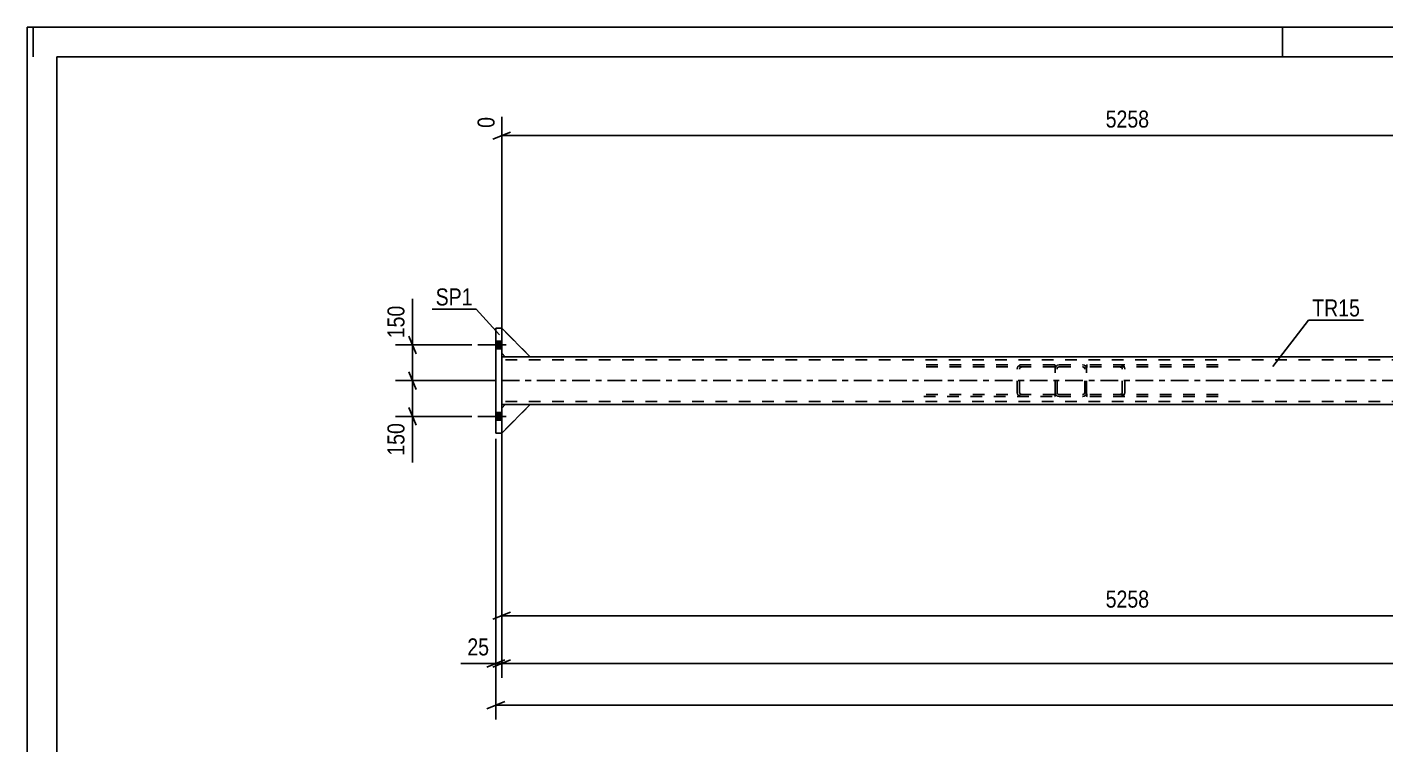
# Model space of a CAD drawing. Header units: millimetres. Extents: x -74 to 767, y -422 to 172.
# Drawn here: x -74.4 to 154, y 51.6 to 172.2 of the extents above; entities that cross this region are included whole.
import ezdxf

# ---------------------------------------------------------------- set-up
doc = ezdxf.new("R2010")
doc.units = ezdxf.units.MM
doc.linetypes.add('DXK_LINE_DOT2', pattern=[3.9198, 1.9599, -1.9599])
doc.linetypes.add('DXK_LINE_DOT3', pattern=[5.9187, 2.979, -0.9799, 0.9799, -0.9799])
doc.styles.add('Arial Narrow', font='ARIALN.TTF', dxfattribs={"height": 0.2})

# ---------------------------------------------------------------- blocks, each defined once
blk = doc.blocks.new('Unknown-389632863-1162')
at = {"color": 5, "linetype": 'Continuous'}
for p, q in [((766.64, 172.22), (-74.36, 172.22)), ((-74.36, 172.22), (-74.36, -421.78)), ((-73.36, 167.22), (-73.36, 172.22)), ((136.64, 167.22), (136.64, 172.22)), ((761.64, 167.22), (-69.36, 167.22)), ((-69.36, 167.22), (-69.36, -416.78))]:
    blk.add_line(p, q, dxfattribs=at)
blk = doc.blocks.new('Part-389632863-17720 - 17657')
at = {"color": 7, "linetype": 'DXK_LINE_DOT2'}
for p, q in [((5.4, 108.22), (6, 108.82)), ((10.2, 108.82), (5.4, 104.02)), ((5.4, 104.02), (5.4, 108.22)), ((6, 108.82), (10.2, 108.82))]:
    blk.add_line(p, q, dxfattribs=at)
blk = doc.blocks.new('Part-389632863-17658 - 17657')
at = {"color": 7, "linetype": 'DXK_LINE_DOT2'}
for p, q in [((98.3, 115.46), (76.34, 115.46)), ((98.3, 115.14), (76.34, 115.14)), ((92.07, 115.06), (92.01, 114.82)), ((92.01, 110.82), (92.01, 114.82)), ((92.44, 114.82), (92.48, 114.94)), ((92.44, 110.82), (92.44, 114.82)), ((92.88, 115.46), (92.54, 115.41)), ((92.71, 115.11), (92.88, 115.14)), ((98.43, 115.44), (98.3, 115.46)), ((98.3, 115.14), (98.43, 115.12)), ((98.43, 110.2), (98.43, 115.44)), ((98.3, 110.5), (76.34, 110.5)), ((76.34, 110.18), (98.3, 110.18)), ((92.01, 110.82), (92.07, 110.57)), ((92.48, 110.7), (92.44, 110.82)), ((92.54, 110.23), (92.88, 110.18)), ((92.88, 110.5), (92.71, 110.52)), ((98.3, 110.5), (98.43, 110.52)), ((98.3, 110.18), (98.43, 110.2))]:
    blk.add_line(p, q, dxfattribs=at)
for centre, radius, start, end in [((92.75, 114.64), 0.792, 104.8339, 148.022), ((92.81, 114.73), 0.396, 104.8339, 148.022), ((92.75, 110.99), 0.792, 211.978, 255.1661), ((92.81, 110.91), 0.396, 211.978, 255.1661)]:
    blk.add_arc(centre, radius, start, end, dxfattribs=at)
blk = doc.blocks.new('Part-389632863-17724 - 17657')
at = {"color": 2, "linetype": 'Continuous'}
for p, q in [((10.2, 116.82), (5.4, 121.62)), ((5.4, 117.42), (6, 116.82)), ((6, 116.82), (10.2, 116.82))]:
    blk.add_line(p, q, dxfattribs=at)
at = {"color": 7, "linetype": 'DXK_LINE_DOT2'}
blk.add_line((5.4, 121.62), (5.4, 117.42), dxfattribs=at)
blk = doc.blocks.new('Part-389632863-17723 - 17657')
at = {"color": 7, "linetype": 'DXK_LINE_DOT2'}
for p, q in [((10.2, 116.82), (5.4, 121.62)), ((5.4, 121.62), (5.4, 117.42)), ((5.4, 117.42), (6, 116.82)), ((6, 116.82), (10.2, 116.82))]:
    blk.add_line(p, q, dxfattribs=at)
blk = doc.blocks.new('Part-389632863-17660 - 17657')
at = {"color": 7, "linetype": 'DXK_LINE_DOT2'}
for p, q in [((103.85, 115.46), (103.71, 115.44)), ((103.71, 110.2), (103.71, 115.44)), ((103.85, 115.14), (103.71, 115.12)), ((125.81, 115.46), (103.85, 115.46)), ((125.81, 115.14), (103.85, 115.14)), ((109.6, 115.41), (109.27, 115.46)), ((109.27, 115.14), (109.43, 115.11)), ((109.67, 114.94), (109.7, 114.82)), ((109.7, 110.82), (109.7, 114.82)), ((110.13, 114.82), (110.07, 115.06)), ((110.13, 110.82), (110.13, 114.82)), ((103.71, 110.52), (103.85, 110.5)), ((103.85, 110.18), (103.71, 110.2)), ((125.81, 110.5), (103.85, 110.5)), ((125.81, 110.18), (103.85, 110.18)), ((109.43, 110.52), (109.27, 110.5)), ((109.27, 110.18), (109.6, 110.23)), ((109.7, 110.82), (109.67, 110.7)), ((110.07, 110.57), (110.13, 110.82))]:
    blk.add_line(p, q, dxfattribs=at)
for centre, radius, start, end in [((109.33, 114.73), 0.396, 31.9779, 75.1661), ((109.4, 114.64), 0.792, 31.9779, 75.1661), ((109.33, 110.91), 0.396, 284.8339, 328.0221), ((109.4, 110.99), 0.792, 284.8339, 328.0221)]:
    blk.add_arc(centre, radius, start, end, dxfattribs=at)
blk = doc.blocks.new('Part-389632863-17667 - 17657')
at = {"color": 7, "linetype": 'DXK_LINE_DOT2'}
for p, q in [((98.48, 115.06), (98.43, 114.82)), ((98.43, 110.82), (98.43, 114.82)), ((98.75, 114.82), (98.78, 114.94)), ((98.75, 110.82), (98.75, 114.82)), ((99.07, 115.46), (98.83, 115.41)), ((98.95, 115.11), (99.07, 115.14)), ((99.07, 115.46), (103.07, 115.46)), ((99.07, 115.14), (103.07, 115.14)), ((103.32, 115.41), (103.07, 115.46)), ((103.07, 115.14), (103.19, 115.11)), ((103.37, 114.94), (103.39, 114.82)), ((103.39, 110.82), (103.39, 114.82)), ((103.71, 114.82), (103.66, 115.06)), ((103.71, 110.82), (103.71, 114.82)), ((98.43, 110.82), (98.48, 110.57)), ((98.78, 110.7), (98.75, 110.82)), ((98.83, 110.23), (99.07, 110.18)), ((99.07, 110.5), (98.95, 110.52)), ((99.07, 110.5), (103.07, 110.5)), ((99.07, 110.18), (103.07, 110.18)), ((103.19, 110.52), (103.07, 110.5)), ((103.07, 110.18), (103.32, 110.23)), ((103.39, 110.82), (103.37, 110.7)), ((103.66, 110.57), (103.71, 110.82))]:
    blk.add_line(p, q, dxfattribs=at)
for centre, radius, start, end in [((99.07, 114.82), 0.64, 112.5, 157.5), ((99.07, 114.82), 0.32, 112.5, 157.5), ((103.07, 114.82), 0.32, 22.5, 67.5), ((103.07, 114.82), 0.64, 22.5, 67.5), ((99.07, 110.82), 0.64, 202.5, 247.5), ((99.07, 110.82), 0.32, 202.5, 247.5), ((103.07, 110.82), 0.32, 292.5, 337.5), ((103.07, 110.82), 0.64, 292.5, 337.5)]:
    blk.add_arc(centre, radius, start, end, dxfattribs=at)
blk = doc.blocks.new('Part-389632863-17685 - 17657')
at = {"color": 2, "linetype": 'Continuous'}
for p, q in [((4.4, 104.02), (4.4, 121.62)), ((4.4, 121.62), (5.4, 121.62)), ((5.4, 121.62), (5.4, 104.02)), ((5.4, 104.02), (4.4, 104.02))]:
    blk.add_line(p, q, dxfattribs=at)
blk = doc.blocks.new('Bolt-389632863-17781 - 17657')
at = {"linetype": 'Continuous'}
for points in [[(4.4, 119.48), (4.4, 118.16), (5.4, 118.16), (5.4, 119.48)], [(4.4, 119.48), (4.4, 118.16), (5.4, 118.16), (5.4, 119.48)], [(4.4, 107.48), (4.4, 106.16), (5.4, 106.16), (5.4, 107.48)], [(4.4, 107.48), (4.4, 106.16), (5.4, 106.16), (5.4, 107.48)]]:
    blk.add_hatch(color=1, dxfattribs=at).paths.add_polyline_path(points)
at = {"color": 1, "linetype": 'Continuous'}
for p, q in [((6.16, 118.82), (1.4, 118.82)), ((6.16, 118.82), (1.4, 118.82)), ((5.4, 119.48), (4.4, 119.48)), ((5.4, 119.48), (4.4, 119.48)), ((5.4, 118.16), (4.4, 118.16)), ((5.4, 118.16), (4.4, 118.16)), ((5.4, 107.48), (4.4, 107.48)), ((5.4, 107.48), (4.4, 107.48)), ((6.16, 106.82), (1.4, 106.82)), ((6.16, 106.82), (1.4, 106.82)), ((5.4, 106.16), (4.4, 106.16)), ((5.4, 106.16), (4.4, 106.16))]:
    blk.add_line(p, q, dxfattribs=at)
blk = doc.blocks.new('Part-389632863-17721 - 17657')
at = {"color": 2, "linetype": 'Continuous'}
for p, q in [((5.4, 108.22), (6, 108.82)), ((10.2, 108.82), (5.4, 104.02)), ((10.2, 108.82), (6, 108.82))]:
    blk.add_line(p, q, dxfattribs=at)
at = {"color": 7, "linetype": 'DXK_LINE_DOT2'}
blk.add_line((5.4, 104.02), (5.4, 108.22), dxfattribs=at)
blk = doc.blocks.new('Part-389632863-17722 - 17657')
at = {"color": 7, "linetype": 'DXK_LINE_DOT2'}
for p, q in [((5.4, 108.22), (6, 108.82)), ((10.2, 108.82), (5.4, 104.02)), ((5.4, 104.02), (5.4, 108.22)), ((6, 108.82), (10.2, 108.82))]:
    blk.add_line(p, q, dxfattribs=at)
blk = doc.blocks.new('Part-389632863-17725 - 17657')
at = {"color": 7, "linetype": 'DXK_LINE_DOT2'}
for p, q in [((10.2, 116.82), (5.4, 121.62)), ((5.4, 121.62), (5.4, 117.42)), ((5.4, 117.42), (6, 116.82)), ((6, 116.82), (10.2, 116.82))]:
    blk.add_line(p, q, dxfattribs=at)
blk = doc.blocks.new('Part-389632863-17745 - 17657')
at = {"color": 2, "linetype": 'Continuous'}
for p, q in [((6, 116.82), (5.4, 116.82)), ((215.74, 116.82), (10.2, 116.82)), ((5.4, 109.78), (5.4, 115.86)), ((6, 108.82), (5.4, 108.82)), ((215.74, 108.82), (10.2, 108.82))]:
    blk.add_line(p, q, dxfattribs=at)
at = {"color": 7, "linetype": 'DXK_LINE_DOT2'}
for p, q in [((5.4, 116.82), (5.4, 115.86)), ((5.4, 116.82), (5.4, 116.54)), ((10.2, 116.82), (6, 116.82)), ((576.38, 116.34), (5.4, 116.34)), ((5.4, 108.82), (5.4, 109.78)), ((576.38, 109.3), (5.4, 109.3)), ((10.2, 108.82), (6, 108.82))]:
    blk.add_line(p, q, dxfattribs=at)
at = {"color": 7, "linetype": 'DXK_LINE_DOT3'}
blk.add_line((5.4, 112.82), (576.38, 112.82), dxfattribs=at)
blk = doc.blocks.new('StraightDimension-389632863-42104 - 17657')
at = {"color": 7, "linetype": 'Continuous'}
for p, q in [((-10.2, 114.32), (-9, 111.32)), ((4.4, 112.82), (-12.45, 112.82)), ((-9.6, 106.82), (-9.6, 112.82)), ((-9, 105.32), (-10.2, 108.32)), ((0.4, 106.82), (-12.45, 106.82))]:
    blk.add_line(p, q, dxfattribs=at)
at = {"color": 0}
blk.add_wipeout([(-10.35, 106.29), (-14.55, 106.29), (-14.55, 99.61), (-10.35, 99.61)], dxfattribs=at)
at = {"color": 7, "linetype": 'Continuous'}
blk.add_line((-9.6, 106.82), (-9.6, 99.08), dxfattribs=at)
blk.add_line((-9.6, 106.82), (-9.6, 99.08), dxfattribs=at)
at = {"color": 3, "style": 'Arial Narrow'}
blk.add_text('150', height=2.863, rotation=90.0002, dxfattribs=at).set_placement((-10.95, 100.21))
blk = doc.blocks.new('StraightDimension-389632863-24396 - 17657')
at = {"color": 7, "linetype": 'Continuous'}
for p, q in [((5.4, 103.02), (5.4, 62.9)), ((6.9, 65.9), (3.9, 64.7)), ((5.4, 65.3), (587.28, 65.3))]:
    blk.add_line(p, q, dxfattribs=at)
blk = doc.blocks.new('StraightDimension-389632863-18124 - 17657')
at = {"color": 7, "linetype": 'Continuous'}
for p, q in [((215.74, 128.93), (215.74, 162.61)), ((5.4, 117.82), (5.4, 157.13)), ((6.9, 154.6), (3.9, 153.4)), ((5.4, 154), (215.74, 154)), ((214.24, 153.4), (217.24, 154.6))]:
    blk.add_line(p, q, dxfattribs=at)
at = {"color": 0, "linetype": 'Continuous'}
for points in [[(215.14, 163.21), (210.94, 163.21), (210.94, 154.7), (215.14, 154.7)], [(4.8, 157.73), (0.6, 157.73), (0.6, 154.7), (4.8, 154.7)]]:
    blk.add_wipeout(points, dxfattribs=at)
at = {"color": 0}
blk.add_wipeout([(114.83, 154.75), (114.83, 158.95), (106.31, 158.95), (106.31, 154.75)], dxfattribs=at)
at = {"color": 3, "linetype": 'Continuous', "style": 'Arial Narrow'}
for s, height, p in [('5258', 2.863, (214.54, 155.3)), ('0', 2.86, (4.2, 155.3))]:
    blk.add_text(s, height=height, rotation=90.0002, dxfattribs=at).set_placement(p)
at = {"color": 3, "style": 'Arial Narrow'}
blk.add_text('5258', height=2.863, dxfattribs=at).set_placement((106.91, 155.35))
blk = doc.blocks.new('StraightDimension-389632863-24382 - 17657')
at = {"color": 7, "linetype": 'Continuous'}
for p, q in [((4.4, 103.02), (4.4, 55.88)), ((5.9, 58.88), (2.9, 57.68)), ((4.4, 58.28), (588.28, 58.28))]:
    blk.add_line(p, q, dxfattribs=at)
blk = doc.blocks.new('StraightDimension-389632863-24397 - 17657')
at = {"color": 7, "linetype": 'Continuous'}
for p, q in [((4.4, 103.02), (4.4, 62.9)), ((5.4, 103.02), (5.4, 62.9)), ((2.9, 64.7), (5.9, 65.9)), ((6.9, 65.9), (3.9, 64.7)), ((4.4, 65.3), (5.4, 65.3))]:
    blk.add_line(p, q, dxfattribs=at)
at = {"color": 0}
blk.add_wipeout([(3.88, 66.05), (3.88, 70.25), (-0.98, 70.25), (-0.98, 66.05)], dxfattribs=at)
at = {"color": 7, "linetype": 'Continuous'}
blk.add_line((4.4, 65.3), (-1.5, 65.3), dxfattribs=at)
blk.add_line((4.4, 65.3), (-1.5, 65.3), dxfattribs=at)
at = {"color": 3, "style": 'Arial Narrow'}
blk.add_text('25', height=2.863, dxfattribs=at).set_placement((-0.38, 66.65))
blk = doc.blocks.new('StraightDimension-389632863-38500 - 17657')
at = {"color": 7, "linetype": 'Continuous'}
for p, q in [((5.4, 107.82), (5.4, 70.93)), ((215.74, 84.07), (215.74, 70.93)), ((6.9, 73.93), (3.9, 72.73)), ((5.4, 73.33), (215.74, 73.33)), ((214.24, 72.73), (217.24, 73.93))]:
    blk.add_line(p, q, dxfattribs=at)
at = {"color": 0}
blk.add_wipeout([(114.83, 74.08), (114.83, 78.28), (106.31, 78.28), (106.31, 74.08)], dxfattribs=at)
at = {"color": 3, "style": 'Arial Narrow'}
blk.add_text('5258', height=2.863, dxfattribs=at).set_placement((106.91, 74.68))
blk = doc.blocks.new('StraightDimension-389632863-42103 - 17657')
at = {"color": 7, "linetype": 'Continuous'}
for p, q in [((0.4, 118.82), (-12.45, 118.82)), ((-10.2, 120.32), (-9, 117.32)), ((-9.6, 112.82), (-9.6, 118.82)), ((-9, 111.32), (-10.2, 114.32)), ((4.4, 112.82), (-12.45, 112.82))]:
    blk.add_line(p, q, dxfattribs=at)
at = {"color": 0}
blk.add_wipeout([(-10.35, 126.03), (-14.55, 126.03), (-14.55, 119.34), (-10.35, 119.34)], dxfattribs=at)
at = {"color": 7, "linetype": 'Continuous'}
blk.add_line((-9.6, 118.82), (-9.6, 126.55), dxfattribs=at)
blk.add_line((-9.6, 118.82), (-9.6, 126.55), dxfattribs=at)
at = {"color": 3, "style": 'Arial Narrow'}
blk.add_text('150', height=2.863, rotation=90.0002, dxfattribs=at).set_placement((-10.95, 119.94))
blk = doc.blocks.new('Mark-389632863-18203 - 17657')
at = {"color": 0}
blk.add_wipeout([(0.5, 125.46), (0.5, 128.46), (-5.71, 128.46), (-5.71, 125.46)], dxfattribs=at)
blk.add_wipeout([(0.5, 125.46), (0.5, 128.46), (-5.71, 128.46), (-5.71, 125.46)], dxfattribs=at)
at = {"color": 30, "linetype": 'Continuous'}
for p in [(-6.31, 124.86), (5.03, 120.53)]:
    blk.add_line(p, (1.1, 124.86), dxfattribs=at)
at = {"color": 3, "style": 'Arial Narrow'}
blk.add_text('SP1', height=2.863, dxfattribs=at).set_placement((-5.71, 125.46))
blk = doc.blocks.new('Mark-389632863-18230 - 17657')
at = {"color": 0}
blk.add_wipeout([(149.66, 123.61), (149.66, 126.61), (141.63, 126.61), (141.63, 123.61)], dxfattribs=at)
blk.add_wipeout([(149.66, 123.61), (149.66, 126.61), (141.63, 126.61), (141.63, 123.61)], dxfattribs=at)
at = {"color": 30, "linetype": 'Continuous'}
for p, q in [((135.02, 115.21), (141.03, 123.01)), ((141.03, 123.01), (150.26, 123.01))]:
    blk.add_line(p, q, dxfattribs=at)
at = {"color": 3, "style": 'Arial Narrow'}
blk.add_text('TR15', height=2.863, dxfattribs=at).set_placement((141.63, 123.61))

msp = doc.modelspace()

# ---------------------------------------------------------------- block references
for name in ['Unknown-389632863-1162', 'Part-389632863-17685 - 17657', 'Part-389632863-17724 - 17657', 'Part-389632863-17723 - 17657', 'Part-389632863-17725 - 17657', 'Bolt-389632863-17781 - 17657', 'Part-389632863-17745 - 17657', 'Part-389632863-17658 - 17657', 'Part-389632863-17667 - 17657', 'Part-389632863-17660 - 17657', 'Part-389632863-17720 - 17657', 'Part-389632863-17721 - 17657', 'Part-389632863-17722 - 17657']:
    msp.add_blockref(name, (0, 0))

# ---------------------------------------------------------------- next in the draw order: block references
for name in ['StraightDimension-389632863-18124 - 17657', 'StraightDimension-389632863-42104 - 17657']:
    msp.add_blockref(name, (0, 0))

# ---------------------------------------------------------------- next in the draw order: block references
for name in ['StraightDimension-389632863-42103 - 17657', 'Mark-389632863-18230 - 17657', 'StraightDimension-389632863-24396 - 17657']:
    msp.add_blockref(name, (0, 0))

# ---------------------------------------------------------------- next in the draw order: block references
for name in ['Mark-389632863-18203 - 17657', 'StraightDimension-389632863-24382 - 17657']:
    msp.add_blockref(name, (0, 0))

# ---------------------------------------------------------------- next in the draw order: block references
msp.add_blockref('StraightDimension-389632863-24397 - 17657', (0, 0))

# ---------------------------------------------------------------- next in the draw order: block references
msp.add_blockref('StraightDimension-389632863-38500 - 17657', (0, 0))

doc.saveas('drawing.dxf')
